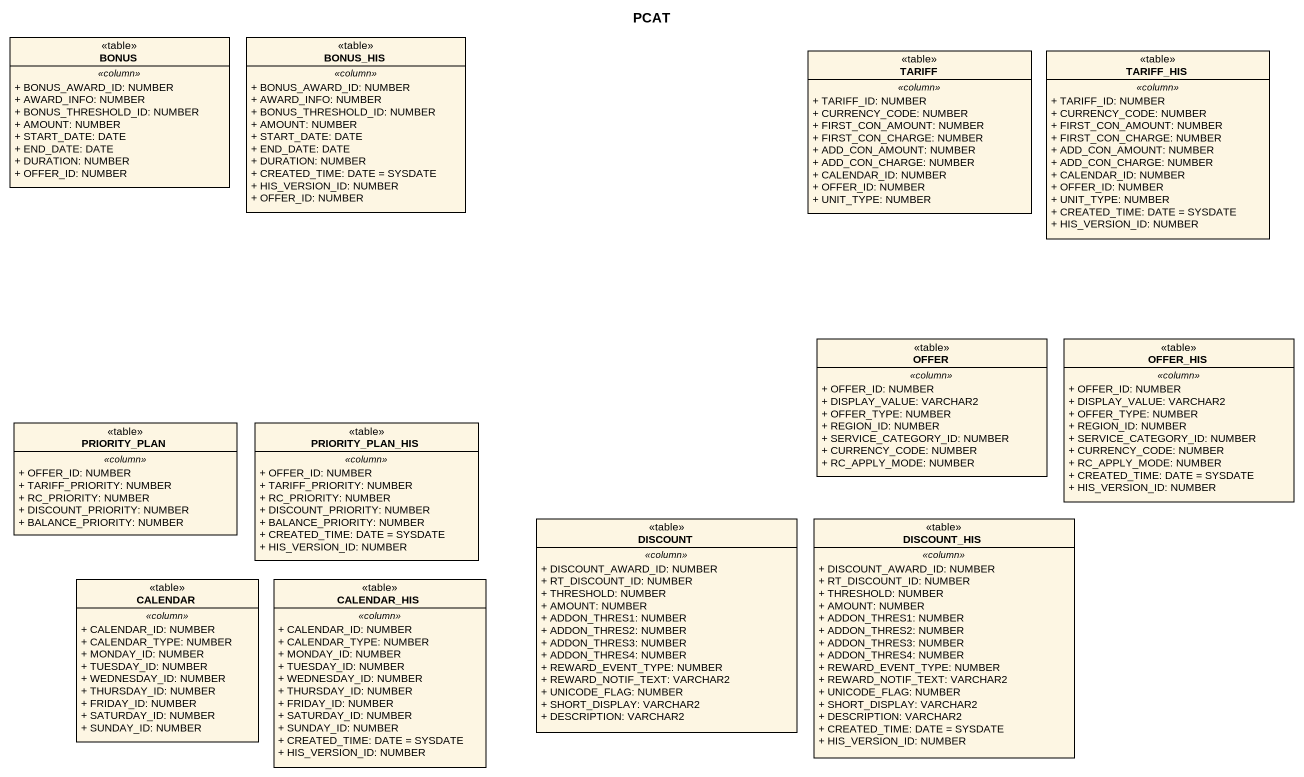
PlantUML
@startuml
title PCAT
hide circle
hide empty members
skinparam classAttributeIconSize 0
class BONUS <<table>> {
  .. <<column>> ..
  + BONUS_AWARD_ID: NUMBER
  + AWARD_INFO: NUMBER
  + BONUS_THRESHOLD_ID: NUMBER
  + AMOUNT: NUMBER
  + START_DATE: DATE
  + END_DATE: DATE
  + DURATION: NUMBER
  + OFFER_ID: NUMBER
}
class BONUS_HIS <<table>> {
  .. <<column>> ..
  + BONUS_AWARD_ID: NUMBER
  + AWARD_INFO: NUMBER
  + BONUS_THRESHOLD_ID: NUMBER
  + AMOUNT: NUMBER
  + START_DATE: DATE
  + END_DATE: DATE
  + DURATION: NUMBER
  + CREATED_TIME: DATE = SYSDATE
  + HIS_VERSION_ID: NUMBER
  + OFFER_ID: NUMBER
}
class TARIFF <<table>> {
  .. <<column>> ..
  + TARIFF_ID: NUMBER
  + CURRENCY_CODE: NUMBER
  + FIRST_CON_AMOUNT: NUMBER
  + FIRST_CON_CHARGE: NUMBER
  + ADD_CON_AMOUNT: NUMBER
  + ADD_CON_CHARGE: NUMBER
  + CALENDAR_ID: NUMBER
  + OFFER_ID: NUMBER
  + UNIT_TYPE: NUMBER
}
class TARIFF_HIS <<table>> {
  .. <<column>> ..
  + TARIFF_ID: NUMBER
  + CURRENCY_CODE: NUMBER
  + FIRST_CON_AMOUNT: NUMBER
  + FIRST_CON_CHARGE: NUMBER
  + ADD_CON_AMOUNT: NUMBER
  + ADD_CON_CHARGE: NUMBER
  + CALENDAR_ID: NUMBER
  + OFFER_ID: NUMBER
  + UNIT_TYPE: NUMBER
  + CREATED_TIME: DATE = SYSDATE
  + HIS_VERSION_ID: NUMBER
}
class OFFER <<table>> {
  .. <<column>> ..
  + OFFER_ID: NUMBER
  + DISPLAY_VALUE: VARCHAR2
  + OFFER_TYPE: NUMBER
  + REGION_ID: NUMBER
  + SERVICE_CATEGORY_ID: NUMBER
  + CURRENCY_CODE: NUMBER
  + RC_APPLY_MODE: NUMBER
}
class OFFER_HIS <<table>> {
  .. <<column>> ..
  + OFFER_ID: NUMBER
  + DISPLAY_VALUE: VARCHAR2
  + OFFER_TYPE: NUMBER
  + REGION_ID: NUMBER
  + SERVICE_CATEGORY_ID: NUMBER
  + CURRENCY_CODE: NUMBER
  + RC_APPLY_MODE: NUMBER
  + CREATED_TIME: DATE = SYSDATE
  + HIS_VERSION_ID: NUMBER
}
class PRIORITY_PLAN <<table>> {
  .. <<column>> ..
  + OFFER_ID: NUMBER
  + TARIFF_PRIORITY: NUMBER
  + RC_PRIORITY: NUMBER
  + DISCOUNT_PRIORITY: NUMBER
  + BALANCE_PRIORITY: NUMBER
}
class PRIORITY_PLAN_HIS <<table>> {
  .. <<column>> ..
  + OFFER_ID: NUMBER
  + TARIFF_PRIORITY: NUMBER
  + RC_PRIORITY: NUMBER
  + DISCOUNT_PRIORITY: NUMBER
  + BALANCE_PRIORITY: NUMBER
  + CREATED_TIME: DATE = SYSDATE
  + HIS_VERSION_ID: NUMBER
}
class DISCOUNT <<table>> {
  .. <<column>> ..
  + DISCOUNT_AWARD_ID: NUMBER
  + RT_DISCOUNT_ID: NUMBER
  + THRESHOLD: NUMBER
  + AMOUNT: NUMBER
  + ADDON_THRES1: NUMBER
  + ADDON_THRES2: NUMBER
  + ADDON_THRES3: NUMBER
  + ADDON_THRES4: NUMBER
  + REWARD_EVENT_TYPE: NUMBER
  + REWARD_NOTIF_TEXT: VARCHAR2
  + UNICODE_FLAG: NUMBER
  + SHORT_DISPLAY: VARCHAR2
  + DESCRIPTION: VARCHAR2
}
class DISCOUNT_HIS <<table>> {
  .. <<column>> ..
  + DISCOUNT_AWARD_ID: NUMBER
  + RT_DISCOUNT_ID: NUMBER
  + THRESHOLD: NUMBER
  + AMOUNT: NUMBER
  + ADDON_THRES1: NUMBER
  + ADDON_THRES2: NUMBER
  + ADDON_THRES3: NUMBER
  + ADDON_THRES4: NUMBER
  + REWARD_EVENT_TYPE: NUMBER
  + REWARD_NOTIF_TEXT: VARCHAR2
  + UNICODE_FLAG: NUMBER
  + SHORT_DISPLAY: VARCHAR2
  + DESCRIPTION: VARCHAR2
  + CREATED_TIME: DATE = SYSDATE
  + HIS_VERSION_ID: NUMBER
}
class CALENDAR <<table>> {
  .. <<column>> ..
  + CALENDAR_ID: NUMBER
  + CALENDAR_TYPE: NUMBER
  + MONDAY_ID: NUMBER
  + TUESDAY_ID: NUMBER
  + WEDNESDAY_ID: NUMBER
  + THURSDAY_ID: NUMBER
  + FRIDAY_ID: NUMBER
  + SATURDAY_ID: NUMBER
  + SUNDAY_ID: NUMBER
}
class CALENDAR_HIS <<table>> {
  .. <<column>> ..
  + CALENDAR_ID: NUMBER
  + CALENDAR_TYPE: NUMBER
  + MONDAY_ID: NUMBER
  + TUESDAY_ID: NUMBER
  + WEDNESDAY_ID: NUMBER
  + THURSDAY_ID: NUMBER
  + FRIDAY_ID: NUMBER
  + SATURDAY_ID: NUMBER
  + SUNDAY_ID: NUMBER
  + CREATED_TIME: DATE = SYSDATE
  + HIS_VERSION_ID: NUMBER
}
@enduml
